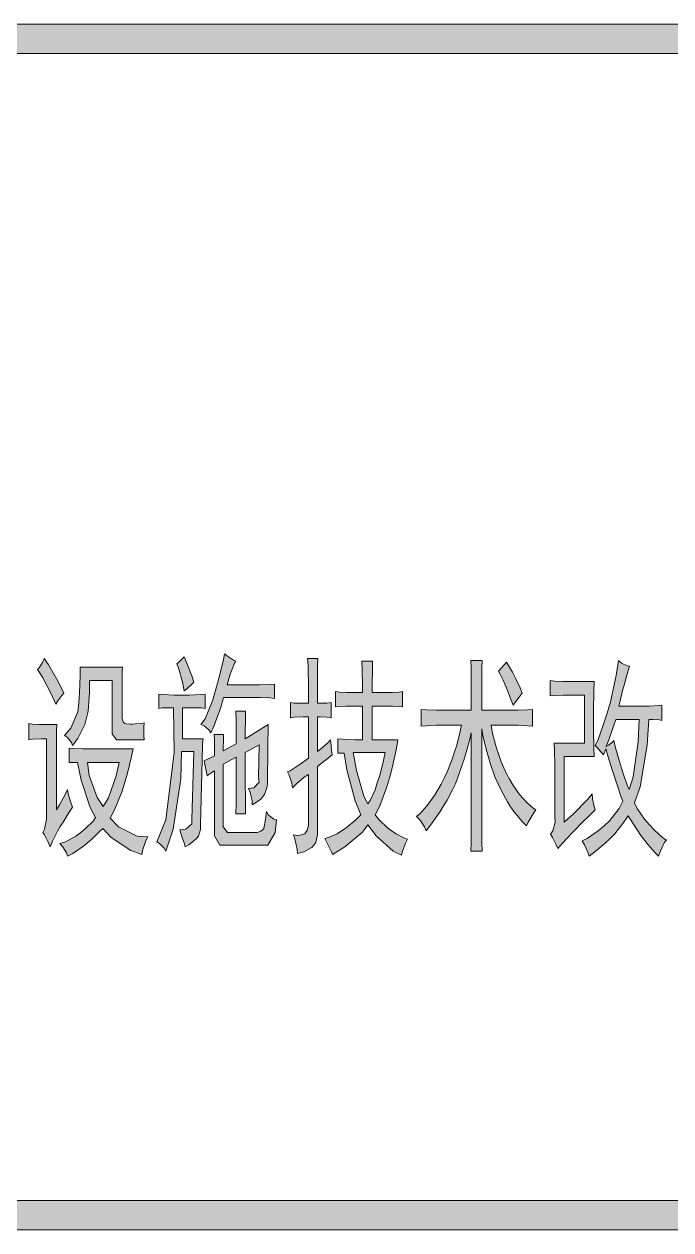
# Model space of a CAD drawing. Header units: millimetres. Extents: x 0 to 829, y 0 to 586.
# Drawn here: x 802.73 to 812.07, y 76.88 to 94.29 of the extents above; entities that cross this region are included whole.
import ezdxf

# ---------------------------------------------------------------- set-up
doc = ezdxf.new("R2010")
doc.units = ezdxf.units.MM

msp = doc.modelspace()

# ---------------------------------------------------------------- hatches: boundary and pattern name
h = msp.add_hatch(color=0)
h.dxf.hatch_style = 2
h.paths.add_polyline_path([(770.131528, 93.870639), (770.131528, 94.293972), (819.471028, 94.293972), (819.471028, 93.870639)])
h = msp.add_hatch(color=0)
h.dxf.hatch_style = 2
h.paths.add_polyline_path([(805.786778, 85.09), (805.765611, 85.061778), (805.702111, 84.888917), (805.663306, 84.751333), (806.072528, 84.751333), (806.139556, 84.751333), (806.273611, 84.754861), (806.344167, 84.761917), (806.344167, 84.553778), (806.273611, 84.560833), (806.139556, 84.567889), (806.072528, 84.567889), (805.610389, 84.567889), (805.564528, 84.409139), (805.469278, 84.151611), (805.423417, 84.056361), (805.395194, 84.098694), (805.328167, 84.158667), (805.282306, 84.176306), (805.342278, 84.260972), (805.448111, 84.5185), (805.4975, 84.687833), (805.546889, 84.860694), (805.606861, 85.114694), (805.620972, 85.199361), (805.666833, 85.164083), (805.7515, 85.107639)])
h = msp.add_hatch(color=0)
h.dxf.hatch_style = 2
h.paths.add_polyline_path([(803.017472, 85.128806), (803.073917, 85.047667), (803.218556, 84.797194), (803.303222, 84.627861), (803.271472, 84.596111), (803.215028, 84.5185), (803.186806, 84.469111), (803.123306, 84.610222), (802.992778, 84.860694), (802.922222, 84.970056), (802.943389, 84.99475), (802.992778, 85.072361)])
h = msp.add_hatch(color=0)
h.dxf.hatch_style = 2
h.paths.add_polyline_path([(804.128722, 83.957583), (804.065222, 83.957583), (804.001722, 84.04225), (803.998194, 84.126917), (803.998194, 84.811306), (803.673639, 84.811306), (803.673639, 84.638444), (803.652472, 84.370333), (803.627778, 84.275083), (803.603083, 84.176306), (803.504306, 83.975222), (803.426694, 83.872917), (803.412583, 83.91525), (803.352611, 83.989333), (803.310278, 84.017556), (803.402, 84.123389), (803.504306, 84.35975), (803.518417, 84.493806), (803.529, 84.627861), (803.539583, 84.885389), (803.536056, 85.005333), (804.149889, 85.005333), (804.146361, 84.93125), (804.142833, 84.751333), (804.142833, 84.638444), (804.142833, 84.310361), (804.142833, 84.260972), (804.164, 84.204528), (804.181639, 84.193944), (804.202806, 84.186889), (804.25925, 84.179833), (804.294528, 84.183361), (804.333333, 84.186889), (804.418, 84.193944), (804.463861, 84.201), (804.456806, 84.141028), (804.456806, 84.017556), (804.463861, 83.957583)])
h = msp.add_hatch(color=0)
h.dxf.hatch_style = 2
h.paths.add_polyline_path([(805.042417, 85.1535), (805.081222, 85.061778), (805.151778, 84.878333), (805.18, 84.786611), (805.14825, 84.754861), (805.077694, 84.694889), (805.042417, 84.663139), (805.017722, 84.786611), (804.961278, 84.980639), (804.933056, 85.054722), (804.961278, 85.079417), (805.017722, 85.128806)])
h = msp.add_hatch(color=0)
h.dxf.hatch_style = 2
h.paths.add_polyline_path([(807.155556, 83.957583), (807.159083, 83.91525), (807.169667, 83.805889), (807.176722, 83.738861), (807.123806, 83.696528), (807.017972, 83.611861), (806.965056, 83.569528), (806.965056, 82.655833), (806.968583, 82.58175), (806.943889, 82.472389), (806.912139, 82.433583), (806.883917, 82.398306), (806.7675, 82.338333), (806.679306, 82.313639), (806.67225, 82.373611), (806.644028, 82.507667), (806.619333, 82.58175), (806.693417, 82.574694), (806.785139, 82.595861), (806.79925, 82.624083), (806.816889, 82.652306), (806.834528, 82.715806), (806.834528, 82.751083), (806.834528, 83.456639), (806.774556, 83.414306), (806.661667, 83.319056), (806.605222, 83.262611), (806.594639, 83.329639), (806.559361, 83.446056), (806.534667, 83.495444), (806.569944, 83.506028), (806.718111, 83.604806), (806.834528, 83.689472), (806.834528, 84.285667), (806.756917, 84.285667), (806.629917, 84.282139), (806.577, 84.275083), (806.577, 84.493806), (806.629917, 84.48675), (806.756917, 84.483222), (806.834528, 84.483222), (806.834528, 84.701944), (806.831, 85.022972), (806.823944, 85.128806), (806.972111, 85.128806), (806.968583, 85.037083), (806.965056, 84.712528), (806.965056, 84.483222), (807.003861, 84.483222), (807.102639, 84.48675), (807.162611, 84.493806), (807.162611, 84.275083), (807.102639, 84.282139), (807.003861, 84.285667), (806.965056, 84.285667), (806.965056, 83.78825), (807.014444, 83.823528), (807.109694, 83.908194)])
h = msp.add_hatch(color=0)
h.paths.add_polyline_path([(807.257861, 83.971694), (807.331944, 83.964639), (807.511861, 83.957583), (807.614167, 83.957583), (807.614167, 84.444417), (807.448361, 84.444417), (807.381333, 84.444417), (807.271972, 84.437361), (807.226111, 84.433833), (807.226111, 84.652556), (807.282556, 84.6455), (807.384861, 84.638444), (807.430722, 84.638444), (807.614167, 84.638444), (807.614167, 84.730167), (807.610639, 84.955944), (807.607111, 85.09), (807.762333, 85.09), (807.758806, 84.980639), (807.755278, 84.754861), (807.755278, 84.638444), (808.009278, 84.638444), (808.051611, 84.638444), (808.139806, 84.6455), (808.192722, 84.652556), (808.192722, 84.433833), (808.139806, 84.437361), (808.051611, 84.444417), (808.009278, 84.444417), (807.755278, 84.444417), (807.755278, 83.957583), (808.125694, 83.957583), (808.108056, 83.837639), (808.051611, 83.569528), (808.009278, 83.421361), (807.970472, 83.276722), (807.864639, 83.001556), (807.797611, 82.874556), (807.857583, 82.800472), (807.977528, 82.684056), (808.0375, 82.641722), (808.101, 82.599389), (808.213889, 82.539417), (808.266806, 82.521778), (808.238583, 82.465333), (808.19625, 82.348917), (808.178611, 82.288944), (808.058667, 82.348917), (807.81525, 82.567639), (807.695306, 82.726389), (807.617694, 82.624083), (807.363694, 82.408889), (807.183778, 82.299528), (807.169667, 82.338333), (807.113222, 82.45475), (807.074417, 82.532361), (807.127333, 82.542944), (807.250806, 82.599389), (807.314306, 82.641722), (807.381333, 82.684056), (807.518917, 82.800472), (807.593, 82.874556), (807.508333, 83.075639), (807.388389, 83.520139), (807.353111, 83.763556), (807.257861, 83.763556)])
h.paths.add_polyline_path([(807.483639, 83.774139), (807.5295, 83.513083), (807.635333, 83.142667), (807.695306, 83.033306), (807.727056, 83.079167), (807.797611, 83.234389), (807.829361, 83.336694), (807.864639, 83.439), (807.921083, 83.657722), (807.945778, 83.774139)])
h = msp.add_hatch(color=0)
h.dxf.hatch_style = 2
h.paths.add_polyline_path([(809.187556, 84.384444), (809.187556, 84.617278), (809.187556, 84.761917), (809.184028, 85.005333), (809.1805, 85.104111), (809.346306, 85.104111), (809.342778, 84.99475), (809.33925, 84.751333), (809.33925, 84.617278), (809.33925, 84.384444), (809.801389, 84.384444), (809.861361, 84.384444), (809.998944, 84.3915), (810.073028, 84.395028), (810.073028, 84.151611), (810.002472, 84.158667), (809.871944, 84.165722), (809.808444, 84.165722), (809.473306, 84.165722), (809.494472, 84.049306), (809.550917, 83.837639), (809.586194, 83.738861), (809.621472, 83.640083), (809.699083, 83.463694), (809.741417, 83.386083), (809.787278, 83.304944), (809.882528, 83.167361), (809.931917, 83.110917), (809.984833, 83.054472), (810.080083, 82.969806), (810.122417, 82.945111), (810.080083, 82.885139), (810.009528, 82.768722), (809.984833, 82.715806), (809.917806, 82.782833), (809.804917, 82.920417), (809.755528, 82.987444), (809.709667, 83.058), (809.617944, 83.227333), (809.575611, 83.322583), (809.52975, 83.421361), (809.459194, 83.618917), (809.430972, 83.721222), (809.40275, 83.82), (809.356889, 84.017556), (809.33925, 84.116333), (809.33925, 82.775778), (809.33925, 82.684056), (809.342778, 82.472389), (809.346306, 82.348917), (809.1805, 82.348917), (809.184028, 82.472389), (809.187556, 82.684056), (809.187556, 82.775778), (809.187556, 84.056361), (809.166389, 83.964639), (809.113472, 83.774139), (809.08525, 83.678889), (809.0535, 83.580111), (808.99, 83.403722), (808.95825, 83.322583), (808.922972, 83.244972), (808.838306, 83.082694), (808.788917, 83.001556), (808.739528, 82.920417), (808.612528, 82.7405), (808.534917, 82.641722), (808.51375, 82.698167), (808.443194, 82.800472), (808.397333, 82.849861), (808.45025, 82.892194), (808.552556, 83.008611), (808.605472, 83.079167), (808.658389, 83.15325), (808.753639, 83.315528), (808.795972, 83.403722), (808.838306, 83.491917), (808.912389, 83.678889), (808.944139, 83.781194), (808.979417, 83.879972), (809.028806, 84.074), (809.046444, 84.165722), (808.739528, 84.165722), (808.683083, 84.165722), (808.541972, 84.158667), (808.464361, 84.151611), (808.464361, 84.395028), (808.541972, 84.3915), (808.679556, 84.384444), (808.732472, 84.384444)])
h = msp.add_hatch(color=0)
h.dxf.hatch_style = 2
h.paths.add_polyline_path([(809.699083, 85.079417), (809.727306, 85.030028), (809.78375, 84.93125), (809.808444, 84.885389), (809.833139, 84.836), (809.893111, 84.705472), (809.924861, 84.627861), (809.879, 84.571417), (809.811972, 84.48675), (809.794333, 84.458528), (809.755528, 84.553778), (809.695556, 84.705472), (809.674389, 84.761917), (809.649694, 84.818361), (809.603833, 84.906556), (809.582667, 84.945361)])
h = msp.add_hatch(color=0)
h.paths.add_polyline_path([(811.547639, 83.043889), (811.582917, 82.966278), (811.692278, 82.807528), (811.762833, 82.726389), (811.833389, 82.648778), (811.956861, 82.539417), (812.009778, 82.507667), (811.981556, 82.475917), (811.925111, 82.363028), (811.893361, 82.274833), (811.843972, 82.324222), (811.745194, 82.440639), (811.692278, 82.507667), (811.635833, 82.574694), (811.519417, 82.751083), (811.452389, 82.860444), (811.392417, 82.765194), (811.261889, 82.599389), (811.194861, 82.532361), (811.124306, 82.465333), (810.972611, 82.338333), (810.891472, 82.274833), (810.873833, 82.331278), (810.824444, 82.440639), (810.789167, 82.497083), (810.86325, 82.532361), (811.022, 82.641722), (811.106667, 82.715806), (811.187806, 82.789889), (811.325389, 82.966278), (811.378306, 83.068583), (811.350083, 83.142667), (811.290111, 83.319056), (811.254833, 83.421361), (811.223083, 83.523667), (811.159583, 83.72475), (811.131361, 83.823528), (811.096083, 83.738861), (811.057278, 83.781194), (811.000833, 83.848222), (810.976139, 83.872917), (811.014944, 83.947), (811.099611, 84.179833), (811.149, 84.342111), (811.198389, 84.504389), (811.279528, 84.885389), (811.314806, 85.104111), (811.357139, 85.065306), (811.438278, 85.022972), (811.473556, 85.019444), (811.452389, 84.955944), (811.413583, 84.818361), (811.395944, 84.744278), (811.374778, 84.666667), (811.3395, 84.5185), (811.321861, 84.444417), (811.685222, 84.444417), (811.762833, 84.444417), (811.893361, 84.451472), (811.94275, 84.458528), (811.94275, 84.236278), (811.907472, 84.243333), (811.812222, 84.250389), (811.75225, 84.250389), (811.731083, 83.879972), (811.628778, 83.276722)])
h.paths.add_polyline_path([(811.138417, 83.858806), (811.170167, 83.879972), (811.226611, 83.922306), (811.247778, 83.947), (811.272472, 83.841167), (811.328917, 83.643611), (811.357139, 83.548361), (811.388889, 83.456639), (811.441806, 83.301417), (811.4665, 83.237917), (811.526472, 83.421361), (811.600556, 83.925833), (811.614667, 84.250389), (811.276, 84.250389), (811.24425, 84.151611), (811.173694, 83.957583)])
h = msp.add_hatch(color=0)
h.dxf.hatch_style = 2
h.paths.add_polyline_path([(810.962028, 84.797194), (810.9585, 84.659611), (810.954972, 84.377389), (810.954972, 84.236278), (810.954972, 84.098694), (810.9585, 83.837639), (810.962028, 83.714167), (810.531639, 83.714167), (810.531639, 82.765194), (810.665694, 82.885139), (810.866778, 83.093278), (810.933806, 83.177944), (810.940861, 83.103861), (810.962028, 82.987444), (810.976139, 82.945111), (810.909111, 82.878083), (810.771528, 82.744028), (810.708028, 82.677), (810.641, 82.609972), (810.506944, 82.465333), (810.436389, 82.387722), (810.415222, 82.440639), (810.362306, 82.542944), (810.334083, 82.592333), (810.365833, 82.641722), (810.397583, 82.768722), (810.394056, 82.849861), (810.394056, 83.520139), (810.394056, 83.604806), (810.390528, 83.798833), (810.387, 83.908194), (810.824444, 83.908194), (810.824444, 84.603167), (810.584556, 84.603167), (810.521056, 84.603167), (810.394056, 84.596111), (810.327028, 84.592583), (810.327028, 84.811306), (810.394056, 84.80425), (810.521056, 84.797194), (810.584556, 84.797194)])
h = msp.add_hatch(color=0)
h.dxf.hatch_style = 2
h.paths.add_polyline_path([(805.342278, 84.409139), (805.292889, 84.416194), (805.197639, 84.419722), (805.151778, 84.419722), (805.014194, 84.419722), (805.014194, 83.971694), (805.314056, 83.971694), (805.307, 83.897611), (805.299944, 83.654194), (805.296417, 83.481333), (805.27525, 82.726389), (805.27525, 82.659361), (805.247028, 82.564111), (805.218806, 82.532361), (805.187056, 82.500611), (805.109444, 82.440639), (805.056528, 82.408889), (805.045944, 82.45475), (805.003611, 82.574694), (804.975389, 82.655833), (805.063583, 82.666417), (805.151778, 82.7405), (805.151778, 82.800472), (805.18, 83.78825), (805.003611, 83.78825), (804.993028, 83.386083), (804.880139, 82.666417), (804.777833, 82.348917), (804.749611, 82.39125), (804.682583, 82.458278), (804.647306, 82.482972), (804.774306, 82.800472), (804.89425, 83.770611), (804.887194, 84.419722), (804.83075, 84.419722), (804.724917, 84.416194), (804.675528, 84.409139), (804.675528, 84.617278), (804.7355, 84.610222), (804.897778, 84.603167), (805.003611, 84.603167), (805.1165, 84.603167), (805.282306, 84.610222), (805.342278, 84.617278)])
h = msp.add_hatch(color=0)
h.dxf.hatch_style = 2
h.paths.add_polyline_path([(805.479861, 83.72475), (805.479861, 83.791778), (805.476333, 83.947), (805.472806, 84.031667), (805.610389, 84.031667), (805.606861, 83.950528), (805.603333, 83.837639), (805.603333, 83.798833), (805.793833, 83.897611), (805.793833, 84.014028), (805.790306, 84.250389), (805.786778, 84.370333), (805.927889, 84.370333), (805.924361, 84.260972), (805.920833, 84.059889), (805.920833, 83.971694), (806.255972, 84.176306), (806.252444, 84.084583), (806.248917, 83.925833), (806.248917, 83.858806), (806.241861, 83.322583), (806.234806, 83.262611), (806.199528, 83.167361), (806.174833, 83.135611), (806.150139, 83.100333), (806.072528, 83.043889), (806.023139, 83.019194), (806.023139, 83.079167), (805.994917, 83.195583), (805.970222, 83.252028), (806.047833, 83.262611), (806.121917, 83.34375), (806.114861, 83.410778), (806.125444, 83.8835), (805.920833, 83.774139), (805.920833, 83.446056), (805.924361, 83.001556), (805.927889, 82.885139), (805.786778, 82.885139), (805.790306, 83.033306), (805.793833, 83.439), (805.793833, 83.703583), (805.603333, 83.604806), (805.603333, 82.775778), (805.603333, 82.698167), (805.666833, 82.617028), (805.730333, 82.617028), (806.065472, 82.617028), (806.097222, 82.617028), (806.150139, 82.634667), (806.171306, 82.655833), (806.192472, 82.673472), (806.217167, 82.807528), (806.22775, 82.920417), (806.2595, 82.8675), (806.333583, 82.807528), (806.372389, 82.800472), (806.35475, 82.617028), (806.248917, 82.433583), (806.160722, 82.433583), (805.628028, 82.433583), (805.553944, 82.433583), (805.479861, 82.567639), (805.479861, 82.701694), (805.479861, 83.506028), (805.455167, 83.495444), (805.398722, 83.456639), (805.3705, 83.435472), (805.328167, 83.654194)])
h = msp.add_hatch(color=0)
h.dxf.hatch_style = 2
h.paths.add_polyline_path([(803.200917, 84.176306), (803.197389, 84.066944), (803.193861, 83.823528), (803.193861, 83.689472), (803.193861, 82.945111), (803.239722, 83.019194), (803.320861, 83.167361), (803.352611, 83.237917), (803.363194, 83.177944), (803.402, 83.050944), (803.426694, 82.983917), (803.377306, 82.909833), (803.292639, 82.768722), (803.250306, 82.701694), (803.2115, 82.634667), (803.137417, 82.490028), (803.105667, 82.408889), (803.077444, 82.475917), (803.024528, 82.58175), (802.996306, 82.617028), (803.024528, 82.666417), (803.05275, 82.807528), (803.05275, 82.89925), (803.05275, 83.971694), (802.975139, 83.971694), (802.848139, 83.964639), (802.79875, 83.957583), (802.79875, 84.190417), (802.844611, 84.183361), (802.943389, 84.176306), (802.996306, 84.176306)])
h = msp.add_hatch(color=0)
h.paths.add_polyline_path([(803.380833, 83.837639), (803.440806, 83.830583), (803.571333, 83.823528), (803.645417, 83.823528), (804.305111, 83.823528), (804.280417, 83.714167), (804.220444, 83.474278), (804.181639, 83.34375), (804.142833, 83.213222), (804.040528, 82.952167), (803.9735, 82.825167), (804.089917, 82.698167), (804.361556, 82.564111), (804.516778, 82.557056), (804.485028, 82.500611), (804.442694, 82.373611), (804.428583, 82.299528), (804.269833, 82.355972), (803.987611, 82.542944), (803.864139, 82.677), (803.818278, 82.631139), (803.705389, 82.521778), (803.638361, 82.465333), (803.571333, 82.408889), (803.430222, 82.313639), (803.352611, 82.274833), (803.3385, 82.324222), (803.282056, 82.415944), (803.24325, 82.458278), (803.324389, 82.482972), (803.476083, 82.564111), (803.546639, 82.617028), (803.617194, 82.673472), (803.726556, 82.782833), (803.761833, 82.83575), (803.680694, 82.976861), (803.550167, 83.371972), (803.500778, 83.6295), (803.380833, 83.6295)])
h.paths.add_polyline_path([(803.871194, 82.9945), (803.945278, 83.117972), (804.058167, 83.435472), (804.1005, 83.6295), (803.645417, 83.6295), (803.670111, 83.439), (803.783, 83.1215)])
h = msp.add_hatch(color=0)
h.dxf.hatch_style = 2
h.paths.add_polyline_path([(769.958667, 76.877333), (769.958667, 77.300667), (819.294639, 77.300667), (819.294639, 76.877333)])

# ---------------------------------------------------------------- linework, layer by layer
at = {"color": 0, "lineweight": 0}
for points in [[(770.131528, 93.870639), (770.131528, 94.293972), (819.471028, 94.293972), (819.471028, 93.870639)], [(805.786778, 85.09), (805.765611, 85.061778), (805.702111, 84.888917), (805.663306, 84.751333), (806.072528, 84.751333), (806.139556, 84.751333), (806.273611, 84.754861), (806.344167, 84.761917), (806.344167, 84.553778), (806.273611, 84.560833), (806.139556, 84.567889), (806.072528, 84.567889), (805.610389, 84.567889), (805.564528, 84.409139), (805.469278, 84.151611), (805.423417, 84.056361), (805.395194, 84.098694), (805.328167, 84.158667), (805.282306, 84.176306), (805.342278, 84.260972), (805.448111, 84.5185), (805.4975, 84.687833), (805.546889, 84.860694), (805.606861, 85.114694), (805.620972, 85.199361), (805.666833, 85.164083), (805.7515, 85.107639)], [(803.017472, 85.128806), (803.073917, 85.047667), (803.218556, 84.797194), (803.303222, 84.627861), (803.271472, 84.596111), (803.215028, 84.5185), (803.186806, 84.469111), (803.123306, 84.610222), (802.992778, 84.860694), (802.922222, 84.970056), (802.943389, 84.99475), (802.992778, 85.072361)], [(804.128722, 83.957583), (804.065222, 83.957583), (804.001722, 84.04225), (803.998194, 84.126917), (803.998194, 84.811306), (803.673639, 84.811306), (803.673639, 84.638444), (803.652472, 84.370333), (803.627778, 84.275083), (803.603083, 84.176306), (803.504306, 83.975222), (803.426694, 83.872917), (803.412583, 83.91525), (803.352611, 83.989333), (803.310278, 84.017556), (803.402, 84.123389), (803.504306, 84.35975), (803.518417, 84.493806), (803.529, 84.627861), (803.539583, 84.885389), (803.536056, 85.005333), (804.149889, 85.005333), (804.146361, 84.93125), (804.142833, 84.751333), (804.142833, 84.638444), (804.142833, 84.310361), (804.142833, 84.260972), (804.164, 84.204528), (804.181639, 84.193944), (804.202806, 84.186889), (804.25925, 84.179833), (804.294528, 84.183361), (804.333333, 84.186889), (804.418, 84.193944), (804.463861, 84.201), (804.456806, 84.141028), (804.456806, 84.017556), (804.463861, 83.957583)], [(805.042417, 85.1535), (805.081222, 85.061778), (805.151778, 84.878333), (805.18, 84.786611), (805.14825, 84.754861), (805.077694, 84.694889), (805.042417, 84.663139), (805.017722, 84.786611), (804.961278, 84.980639), (804.933056, 85.054722), (804.961278, 85.079417), (805.017722, 85.128806)], [(807.155556, 83.957583), (807.159083, 83.91525), (807.169667, 83.805889), (807.176722, 83.738861), (807.123806, 83.696528), (807.017972, 83.611861), (806.965056, 83.569528), (806.965056, 82.655833), (806.968583, 82.58175), (806.943889, 82.472389), (806.912139, 82.433583), (806.883917, 82.398306), (806.7675, 82.338333), (806.679306, 82.313639), (806.67225, 82.373611), (806.644028, 82.507667), (806.619333, 82.58175), (806.693417, 82.574694), (806.785139, 82.595861), (806.79925, 82.624083), (806.816889, 82.652306), (806.834528, 82.715806), (806.834528, 82.751083), (806.834528, 83.456639), (806.774556, 83.414306), (806.661667, 83.319056), (806.605222, 83.262611), (806.594639, 83.329639), (806.559361, 83.446056), (806.534667, 83.495444), (806.569944, 83.506028), (806.718111, 83.604806), (806.834528, 83.689472), (806.834528, 84.285667), (806.756917, 84.285667), (806.629917, 84.282139), (806.577, 84.275083), (806.577, 84.493806), (806.629917, 84.48675), (806.756917, 84.483222), (806.834528, 84.483222), (806.834528, 84.701944), (806.831, 85.022972), (806.823944, 85.128806), (806.972111, 85.128806), (806.968583, 85.037083), (806.965056, 84.712528), (806.965056, 84.483222), (807.003861, 84.483222), (807.102639, 84.48675), (807.162611, 84.493806), (807.162611, 84.275083), (807.102639, 84.282139), (807.003861, 84.285667), (806.965056, 84.285667), (806.965056, 83.78825), (807.014444, 83.823528), (807.109694, 83.908194)], [(807.257861, 83.971694), (807.331944, 83.964639), (807.511861, 83.957583), (807.614167, 83.957583), (807.614167, 84.444417), (807.448361, 84.444417), (807.381333, 84.444417), (807.271972, 84.437361), (807.226111, 84.433833), (807.226111, 84.652556), (807.282556, 84.6455), (807.384861, 84.638444), (807.430722, 84.638444), (807.614167, 84.638444), (807.614167, 84.730167), (807.610639, 84.955944), (807.607111, 85.09), (807.762333, 85.09), (807.758806, 84.980639), (807.755278, 84.754861), (807.755278, 84.638444), (808.009278, 84.638444), (808.051611, 84.638444), (808.139806, 84.6455), (808.192722, 84.652556), (808.192722, 84.433833), (808.139806, 84.437361), (808.051611, 84.444417), (808.009278, 84.444417), (807.755278, 84.444417), (807.755278, 83.957583), (808.125694, 83.957583), (808.108056, 83.837639), (808.051611, 83.569528), (808.009278, 83.421361), (807.970472, 83.276722), (807.864639, 83.001556), (807.797611, 82.874556), (807.857583, 82.800472), (807.977528, 82.684056), (808.0375, 82.641722), (808.101, 82.599389), (808.213889, 82.539417), (808.266806, 82.521778), (808.238583, 82.465333), (808.19625, 82.348917), (808.178611, 82.288944), (808.058667, 82.348917), (807.81525, 82.567639), (807.695306, 82.726389), (807.617694, 82.624083), (807.363694, 82.408889), (807.183778, 82.299528), (807.169667, 82.338333), (807.113222, 82.45475), (807.074417, 82.532361), (807.127333, 82.542944), (807.250806, 82.599389), (807.314306, 82.641722), (807.381333, 82.684056), (807.518917, 82.800472), (807.593, 82.874556), (807.508333, 83.075639), (807.388389, 83.520139), (807.353111, 83.763556), (807.257861, 83.763556)], [(809.187556, 84.384444), (809.187556, 84.617278), (809.187556, 84.761917), (809.184028, 85.005333), (809.1805, 85.104111), (809.346306, 85.104111), (809.342778, 84.99475), (809.33925, 84.751333), (809.33925, 84.617278), (809.33925, 84.384444), (809.801389, 84.384444), (809.861361, 84.384444), (809.998944, 84.3915), (810.073028, 84.395028), (810.073028, 84.151611), (810.002472, 84.158667), (809.871944, 84.165722), (809.808444, 84.165722), (809.473306, 84.165722), (809.494472, 84.049306), (809.550917, 83.837639), (809.586194, 83.738861), (809.621472, 83.640083), (809.699083, 83.463694), (809.741417, 83.386083), (809.787278, 83.304944), (809.882528, 83.167361), (809.931917, 83.110917), (809.984833, 83.054472), (810.080083, 82.969806), (810.122417, 82.945111), (810.080083, 82.885139), (810.009528, 82.768722), (809.984833, 82.715806), (809.917806, 82.782833), (809.804917, 82.920417), (809.755528, 82.987444), (809.709667, 83.058), (809.617944, 83.227333), (809.575611, 83.322583), (809.52975, 83.421361), (809.459194, 83.618917), (809.430972, 83.721222), (809.40275, 83.82), (809.356889, 84.017556), (809.33925, 84.116333), (809.33925, 82.775778), (809.33925, 82.684056), (809.342778, 82.472389), (809.346306, 82.348917), (809.1805, 82.348917), (809.184028, 82.472389), (809.187556, 82.684056), (809.187556, 82.775778), (809.187556, 84.056361), (809.166389, 83.964639), (809.113472, 83.774139), (809.08525, 83.678889), (809.0535, 83.580111), (808.99, 83.403722), (808.95825, 83.322583), (808.922972, 83.244972), (808.838306, 83.082694), (808.788917, 83.001556), (808.739528, 82.920417), (808.612528, 82.7405), (808.534917, 82.641722), (808.51375, 82.698167), (808.443194, 82.800472), (808.397333, 82.849861), (808.45025, 82.892194), (808.552556, 83.008611), (808.605472, 83.079167), (808.658389, 83.15325), (808.753639, 83.315528), (808.795972, 83.403722), (808.838306, 83.491917), (808.912389, 83.678889), (808.944139, 83.781194), (808.979417, 83.879972), (809.028806, 84.074), (809.046444, 84.165722), (808.739528, 84.165722), (808.683083, 84.165722), (808.541972, 84.158667), (808.464361, 84.151611), (808.464361, 84.395028), (808.541972, 84.3915), (808.679556, 84.384444), (808.732472, 84.384444)], [(809.699083, 85.079417), (809.727306, 85.030028), (809.78375, 84.93125), (809.808444, 84.885389), (809.833139, 84.836), (809.893111, 84.705472), (809.924861, 84.627861), (809.879, 84.571417), (809.811972, 84.48675), (809.794333, 84.458528), (809.755528, 84.553778), (809.695556, 84.705472), (809.674389, 84.761917), (809.649694, 84.818361), (809.603833, 84.906556), (809.582667, 84.945361)], [(811.547639, 83.043889), (811.582917, 82.966278), (811.692278, 82.807528), (811.762833, 82.726389), (811.833389, 82.648778), (811.956861, 82.539417), (812.009778, 82.507667), (811.981556, 82.475917), (811.925111, 82.363028), (811.893361, 82.274833), (811.843972, 82.324222), (811.745194, 82.440639), (811.692278, 82.507667), (811.635833, 82.574694), (811.519417, 82.751083), (811.452389, 82.860444), (811.392417, 82.765194), (811.261889, 82.599389), (811.194861, 82.532361), (811.124306, 82.465333), (810.972611, 82.338333), (810.891472, 82.274833), (810.873833, 82.331278), (810.824444, 82.440639), (810.789167, 82.497083), (810.86325, 82.532361), (811.022, 82.641722), (811.106667, 82.715806), (811.187806, 82.789889), (811.325389, 82.966278), (811.378306, 83.068583), (811.350083, 83.142667), (811.290111, 83.319056), (811.254833, 83.421361), (811.223083, 83.523667), (811.159583, 83.72475), (811.131361, 83.823528), (811.096083, 83.738861), (811.057278, 83.781194), (811.000833, 83.848222), (810.976139, 83.872917), (811.014944, 83.947), (811.099611, 84.179833), (811.149, 84.342111), (811.198389, 84.504389), (811.279528, 84.885389), (811.314806, 85.104111), (811.357139, 85.065306), (811.438278, 85.022972), (811.473556, 85.019444), (811.452389, 84.955944), (811.413583, 84.818361), (811.395944, 84.744278), (811.374778, 84.666667), (811.3395, 84.5185), (811.321861, 84.444417), (811.685222, 84.444417), (811.762833, 84.444417), (811.893361, 84.451472), (811.94275, 84.458528), (811.94275, 84.236278), (811.907472, 84.243333), (811.812222, 84.250389), (811.75225, 84.250389), (811.731083, 83.879972), (811.628778, 83.276722)], [(810.962028, 84.797194), (810.9585, 84.659611), (810.954972, 84.377389), (810.954972, 84.236278), (810.954972, 84.098694), (810.9585, 83.837639), (810.962028, 83.714167), (810.531639, 83.714167), (810.531639, 82.765194), (810.665694, 82.885139), (810.866778, 83.093278), (810.933806, 83.177944), (810.940861, 83.103861), (810.962028, 82.987444), (810.976139, 82.945111), (810.909111, 82.878083), (810.771528, 82.744028), (810.708028, 82.677), (810.641, 82.609972), (810.506944, 82.465333), (810.436389, 82.387722), (810.415222, 82.440639), (810.362306, 82.542944), (810.334083, 82.592333), (810.365833, 82.641722), (810.397583, 82.768722), (810.394056, 82.849861), (810.394056, 83.520139), (810.394056, 83.604806), (810.390528, 83.798833), (810.387, 83.908194), (810.824444, 83.908194), (810.824444, 84.603167), (810.584556, 84.603167), (810.521056, 84.603167), (810.394056, 84.596111), (810.327028, 84.592583), (810.327028, 84.811306), (810.394056, 84.80425), (810.521056, 84.797194), (810.584556, 84.797194)], [(805.342278, 84.409139), (805.292889, 84.416194), (805.197639, 84.419722), (805.151778, 84.419722), (805.014194, 84.419722), (805.014194, 83.971694), (805.314056, 83.971694), (805.307, 83.897611), (805.299944, 83.654194), (805.296417, 83.481333), (805.27525, 82.726389), (805.27525, 82.659361), (805.247028, 82.564111), (805.218806, 82.532361), (805.187056, 82.500611), (805.109444, 82.440639), (805.056528, 82.408889), (805.045944, 82.45475), (805.003611, 82.574694), (804.975389, 82.655833), (805.063583, 82.666417), (805.151778, 82.7405), (805.151778, 82.800472), (805.18, 83.78825), (805.003611, 83.78825), (804.993028, 83.386083), (804.880139, 82.666417), (804.777833, 82.348917), (804.749611, 82.39125), (804.682583, 82.458278), (804.647306, 82.482972), (804.774306, 82.800472), (804.89425, 83.770611), (804.887194, 84.419722), (804.83075, 84.419722), (804.724917, 84.416194), (804.675528, 84.409139), (804.675528, 84.617278), (804.7355, 84.610222), (804.897778, 84.603167), (805.003611, 84.603167), (805.1165, 84.603167), (805.282306, 84.610222), (805.342278, 84.617278)], [(805.479861, 83.72475), (805.479861, 83.791778), (805.476333, 83.947), (805.472806, 84.031667), (805.610389, 84.031667), (805.606861, 83.950528), (805.603333, 83.837639), (805.603333, 83.798833), (805.793833, 83.897611), (805.793833, 84.014028), (805.790306, 84.250389), (805.786778, 84.370333), (805.927889, 84.370333), (805.924361, 84.260972), (805.920833, 84.059889), (805.920833, 83.971694), (806.255972, 84.176306), (806.252444, 84.084583), (806.248917, 83.925833), (806.248917, 83.858806), (806.241861, 83.322583), (806.234806, 83.262611), (806.199528, 83.167361), (806.174833, 83.135611), (806.150139, 83.100333), (806.072528, 83.043889), (806.023139, 83.019194), (806.023139, 83.079167), (805.994917, 83.195583), (805.970222, 83.252028), (806.047833, 83.262611), (806.121917, 83.34375), (806.114861, 83.410778), (806.125444, 83.8835), (805.920833, 83.774139), (805.920833, 83.446056), (805.924361, 83.001556), (805.927889, 82.885139), (805.786778, 82.885139), (805.790306, 83.033306), (805.793833, 83.439), (805.793833, 83.703583), (805.603333, 83.604806), (805.603333, 82.775778), (805.603333, 82.698167), (805.666833, 82.617028), (805.730333, 82.617028), (806.065472, 82.617028), (806.097222, 82.617028), (806.150139, 82.634667), (806.171306, 82.655833), (806.192472, 82.673472), (806.217167, 82.807528), (806.22775, 82.920417), (806.2595, 82.8675), (806.333583, 82.807528), (806.372389, 82.800472), (806.35475, 82.617028), (806.248917, 82.433583), (806.160722, 82.433583), (805.628028, 82.433583), (805.553944, 82.433583), (805.479861, 82.567639), (805.479861, 82.701694), (805.479861, 83.506028), (805.455167, 83.495444), (805.398722, 83.456639), (805.3705, 83.435472), (805.328167, 83.654194)], [(803.200917, 84.176306), (803.197389, 84.066944), (803.193861, 83.823528), (803.193861, 83.689472), (803.193861, 82.945111), (803.239722, 83.019194), (803.320861, 83.167361), (803.352611, 83.237917), (803.363194, 83.177944), (803.402, 83.050944), (803.426694, 82.983917), (803.377306, 82.909833), (803.292639, 82.768722), (803.250306, 82.701694), (803.2115, 82.634667), (803.137417, 82.490028), (803.105667, 82.408889), (803.077444, 82.475917), (803.024528, 82.58175), (802.996306, 82.617028), (803.024528, 82.666417), (803.05275, 82.807528), (803.05275, 82.89925), (803.05275, 83.971694), (802.975139, 83.971694), (802.848139, 83.964639), (802.79875, 83.957583), (802.79875, 84.190417), (802.844611, 84.183361), (802.943389, 84.176306), (802.996306, 84.176306)], [(811.138417, 83.858806), (811.170167, 83.879972), (811.226611, 83.922306), (811.247778, 83.947), (811.272472, 83.841167), (811.328917, 83.643611), (811.357139, 83.548361), (811.388889, 83.456639), (811.441806, 83.301417), (811.4665, 83.237917), (811.526472, 83.421361), (811.600556, 83.925833), (811.614667, 84.250389), (811.276, 84.250389), (811.24425, 84.151611), (811.173694, 83.957583)], [(803.380833, 83.837639), (803.440806, 83.830583), (803.571333, 83.823528), (803.645417, 83.823528), (804.305111, 83.823528), (804.280417, 83.714167), (804.220444, 83.474278), (804.181639, 83.34375), (804.142833, 83.213222), (804.040528, 82.952167), (803.9735, 82.825167), (804.089917, 82.698167), (804.361556, 82.564111), (804.516778, 82.557056), (804.485028, 82.500611), (804.442694, 82.373611), (804.428583, 82.299528), (804.269833, 82.355972), (803.987611, 82.542944), (803.864139, 82.677), (803.818278, 82.631139), (803.705389, 82.521778), (803.638361, 82.465333), (803.571333, 82.408889), (803.430222, 82.313639), (803.352611, 82.274833), (803.3385, 82.324222), (803.282056, 82.415944), (803.24325, 82.458278), (803.324389, 82.482972), (803.476083, 82.564111), (803.546639, 82.617028), (803.617194, 82.673472), (803.726556, 82.782833), (803.761833, 82.83575), (803.680694, 82.976861), (803.550167, 83.371972), (803.500778, 83.6295), (803.380833, 83.6295)], [(807.483639, 83.774139), (807.5295, 83.513083), (807.635333, 83.142667), (807.695306, 83.033306), (807.727056, 83.079167), (807.797611, 83.234389), (807.829361, 83.336694), (807.864639, 83.439), (807.921083, 83.657722), (807.945778, 83.774139)], [(803.871194, 82.9945), (803.945278, 83.117972), (804.058167, 83.435472), (804.1005, 83.6295), (803.645417, 83.6295), (803.670111, 83.439), (803.783, 83.1215)], [(769.958667, 76.877333), (769.958667, 77.300667), (819.294639, 77.300667), (819.294639, 76.877333)]]:
    msp.add_lwpolyline(points, close=True, dxfattribs=at)

doc.saveas('drawing.dxf')
